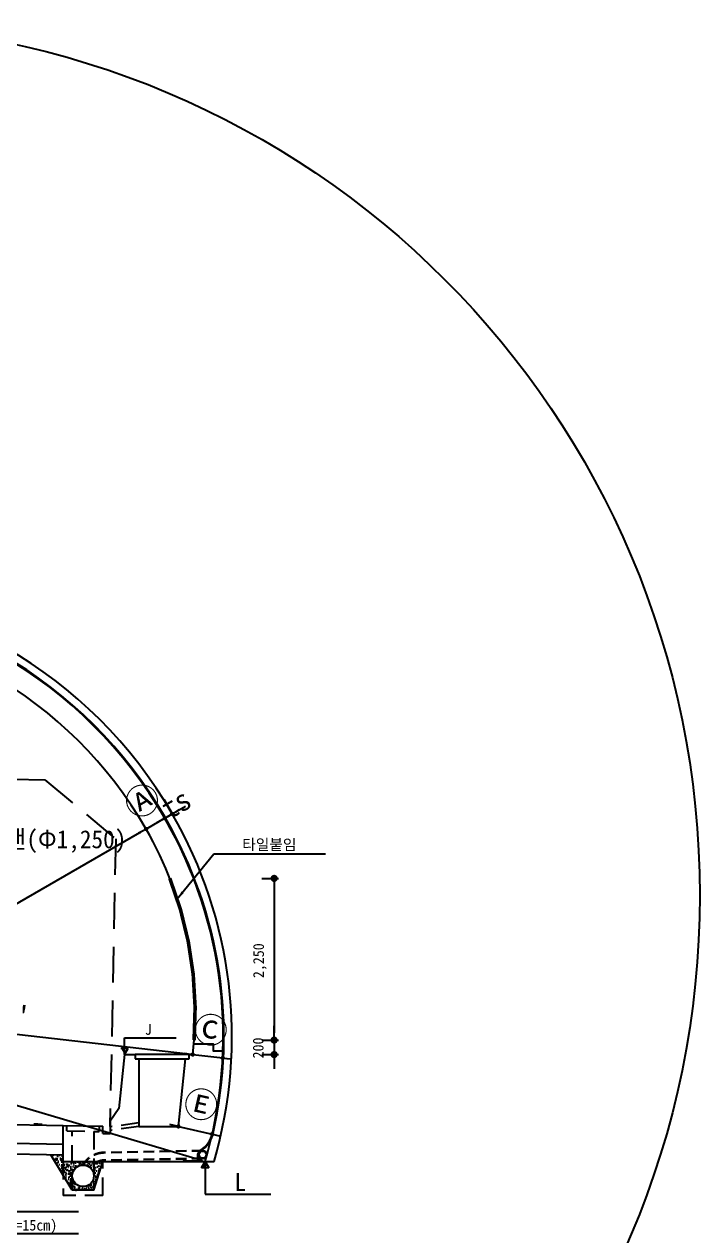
# Model space of a CAD drawing. Header units: millimetres. Extents: x -69382 to 174843, y -46375 to 101648.
# Drawn here: x -8619 to 777, y 11070 to 27923 of the extents above; entities that cross this region are included whole.
import ezdxf
from ezdxf.enums import TextEntityAlignment as Align

# ---------------------------------------------------------------- set-up
doc = ezdxf.new("R2010")
doc.units = ezdxf.units.MM
doc.header["$LTSCALE"] = 1000
for name, pattern in [('A-DASHD01', [0.75, 0.5, -0.25]), ('A-HIDDN01', [0.375, 0.25, -0.125]), ('HIDDEN', [0.375, 0.25, -0.125])]:
    doc.linetypes.add(name, pattern=pattern)
for name, color, linetype in [('-길작업', 255, 'Continuous'), ('0-OTHR', 3, 'Continuous'), ('CS-CONC', 4, 'Continuous'), ('CS-CONC-MAJR', 4, 'Continuous'), ('CS-DIML', 1, 'Continuous'), ('CS-EXCV', 3, 'A-DIGLN01'), ('CS-HATH', 1, 'Continuous'), ('CS-HIDL', 2, 'A-DASHD01'), ('CS-LEAL', 1, 'Continuous'), ('CS-LEAT', 3, 'Continuous'), ('CS-STEL-MAJR', 4, 'Continuous'), ('CST-01-02-02-G05-CS-EXCV', 3, 'CFZ008'), ('CST-01-02-02-G05-CS-MIS2', 2, 'Continuous'), ('CZ-HIDL', 2, 'A-DASHD01'), ('DIM1', 1, 'Continuous'), ('MH-LEAT', 3, 'Continuous')]:
    doc.layers.add(name, color=color, linetype=linetype)
doc.styles.get("Standard").update_dxf_attribs({"font": 'txt.shx', "bigfont": 'whgtxt.shx'})
doc.styles.add('WGTXT', font='DotumChe.ttf')
doc.linetypes.add('A-DIGLN01', pattern='A,0.9,-0.2,[19,kscals.shx,S=0.1,R=180,X=0,Y=0],0.9', length=2)
doc.linetypes.add('CFZ008', pattern='A,0.9,-0.2,[106,KHCLINE.shx,S=0.00606,R=180,X=0,Y=0],0.9', length=2)
doc.dimstyles.new('DIM-01', dxfattribs={"dimscale": 100, "dimtxt": 3, "dimasz": 0.6, "dimexe": 0, "dimexo": 0, "dimgap": 1, "dimtad": 1, "dimdec": 0, "dimrnd": 0.001, "dimzin": 1, "dimdsep": 46, "dimlunit": 6, "dimtxsty": 'WGTXT', "dimblk": 'DOT', "dimcen": 0, "dimclrd": 1, "dimclre": 1, "dimclrt": 3, "dimadec": 4, "dimazin": 0, "dimtfac": 1, "dimtdec": 0, "dimtix": 1, "dimtmove": 2, "dimatfit": 3, "dimldrblk": 'DOT', "dimfxl": 1.5, "dimlwd": -1, "dimarcsym": 0})
doc.dimstyles.new('DIM-LEADER', dxfattribs={"dimscale": 40, "dimtxt": 3, "dimasz": 3, "dimexe": 1.5, "dimexo": 0, "dimgap": 1, "dimtad": 1, "dimdec": 0, "dimrnd": 0.001, "dimzin": 1, "dimdsep": 46, "dimlunit": 6, "dimtxsty": 'WGTXT', "dimcen": 0, "dimclrd": 1, "dimclre": 1, "dimclrt": 3, "dimadec": 4, "dimazin": 0, "dimtfac": 1, "dimtdec": 0, "dimtix": 1, "dimtmove": 2, "dimatfit": 3, "dimfxl": 1.5, "dimlwd": -1, "dimarcsym": 0})
doc.dimstyles.get("Standard").update_dxf_attribs({"dimtxt": 0.18, "dimasz": 0.18, "dimexe": 0.18, "dimexo": 0.0625, "dimgap": 0.09, "dimtad": 0, "dimtih": 1, "dimtoh": 1, "dimdec": 4, "dimzin": 0, "dimdsep": 46, "dimtxsty": 'Standard', "dimcen": 0.09, "dimadec": 0, "dimazin": 0, "dimtfac": 1, "dimtdec": 4, "dimtofl": 0, "dimtmove": 0, "dimatfit": 3, "dimfxl": 1, "dimtolj": 1, "dimtzin": 0, "dimarcsym": 0})

# ---------------------------------------------------------------- blocks, each defined once
blk = doc.blocks.new('_Dot')
at = {"layer": 'DIM1'}
blk.add_line((0, 0), (-1, 0), dxfattribs=at)
at = {"layer": 'DIM1', "const_width": 0.5}
blk.add_lwpolyline([(-0.25, 0, 1), (0.25, 0, 1)], format="xyb", close=True, dxfattribs=at)
blk = doc.blocks.new('*D521')
at = {"layer": 'CS-DIML', "color": 1, "transparency": 16777216}
for p, q in [((-6665, 16878), (-6561, 16938)), ((-6509, 16968), (-6457, 16998)), ((-6717, 16848), (-6769, 16818))]:
    blk.add_line(p, q, dxfattribs=at)
at = {"layer": 'Defpoints', "color": 0, "transparency": 16777216}
for p in [(-6665, 16878), (-6561, 16938), (-6561, 16938)]:
    blk.add_point(p, dxfattribs=at)
at = {"layer": 'CS-DIML', "color": 1, "transparency": 16777216, "xscale": 60, "yscale": 60, "zscale": 60}
for p, rotation in [((-6665, 16878), 29.9999999944218), ((-6561, 16938), 209.9999999944218)]:
    blk.add_blockref('_Dot', p, dxfattribs=dict(at, rotation=rotation))
at = {"layer": 'CS-DIML', "color": 3, "transparency": 16777216, "insert": (-6509, 17078), "char_height": 300, "attachment_point": 5, "rotation": 30, "style": 'WGTXT'}
blk.add_mtext('ts', dxfattribs=at)
blk = doc.blocks.new('*D514')
at = {"layer": 'CS-DIML', "color": 1, "transparency": 16777216}
blk.add_line((-11340, 14179), (-6375, 13603), dxfattribs=at)
blk.add_solid([(-6373, 13619), (-6377, 13586), (-6275, 13591)], dxfattribs=at)
at = {"layer": 'Defpoints', "color": 0, "transparency": 16777216}
for p in [(-11340, 14179), (-6275, 13591), (-6275, 13591)]:
    blk.add_point(p, dxfattribs=at)
at = {"layer": 'CS-DIML', "color": 3, "transparency": 16777216, "insert": (-8829, 14139), "char_height": 300, "attachment_point": 5, "rotation": 353.3814, "style": 'WGTXT'}
blk.add_mtext("R2'", dxfattribs=at)
blk = doc.blocks.new('_None')
blk = doc.blocks.new('*D515')
at = {"layer": 'CS-DIML', "color": 1, "transparency": 16777216}
blk.add_line((-11925, 13841), (-6200, 12133), dxfattribs=at)
blk.add_solid([(-6195, 12149), (-6205, 12117), (-6104, 12104)], dxfattribs=at)
at = {"layer": 'Defpoints', "color": 0, "transparency": 16777216}
for p in [(-11925, 13841), (-6104, 12104), (-6104, 12104)]:
    blk.add_point(p, dxfattribs=at)
at = {"layer": 'CS-DIML', "color": 3, "transparency": 16777216, "insert": (-8991, 13226), "char_height": 300, "attachment_point": 5, "rotation": 343.3867, "style": 'WGTXT'}
blk.add_mtext("R3'", dxfattribs=at)
blk = doc.blocks.new('*D519')
at = {"layer": 'CS-DIML', "color": 1, "transparency": 16777216}
blk.add_line((-12025, 13783), (-7011, 16678), dxfattribs=at)
blk.add_solid([(-7019, 16692), (-7003, 16664), (-6924, 16728)], dxfattribs=at)
at = {"layer": 'Defpoints', "color": 0, "transparency": 16777216}
for p in [(-6924, 16728), (-6924, 16728), (-12025, 13783)]:
    blk.add_point(p, dxfattribs=at)
at = {"layer": 'CS-DIML', "color": 3, "transparency": 16777216, "insert": (-9643, 15447), "char_height": 300, "attachment_point": 5, "rotation": 30, "style": 'WGTXT'}
blk.add_mtext('R1', dxfattribs=at)
blk = doc.blocks.new('*D495')
at = {"layer": 'CS-DIML', "color": 1, "transparency": 16777216}
for p, q in [((-5313, 16041), (-5083, 16041)), ((-5143, 15941), (-5143, 13891)), ((-5313, 13791), (-5083, 13791))]:
    blk.add_line(p, q, dxfattribs=at)
at = {"layer": 'Defpoints', "color": 0, "transparency": 16777216}
for p in [(-5488, 16041), (-5488, 13791), (-5143, 13791)]:
    blk.add_point(p, dxfattribs=at)
at = {"layer": 'CS-DIML', "color": 1, "transparency": 16777216, "xscale": 100, "yscale": 100, "zscale": 100}
for p, rotation in [((-5143, 16041), 90), ((-5143, 13791), 270)]:
    blk.add_blockref('_Dot', p, dxfattribs=dict(at, rotation=rotation))
at = {"layer": 'CS-DIML', "color": 3, "transparency": 16777216, "insert": (-5341, 14896), "char_height": 150, "attachment_point": 5, "rotation": 90, "style": 'WGTXT'}
blk.add_mtext('\\A1;2,250', dxfattribs=at)
blk = doc.blocks.new('*D496')
at = {"layer": 'CS-DIML', "color": 1, "transparency": 16777216}
for p, q in [((-5143, 13891), (-5143, 13991)), ((-5313, 13791), (-5083, 13791)), ((-5143, 13791), (-5143, 13591)), ((-5313, 13591), (-5083, 13591)), ((-5143, 13491), (-5143, 13391))]:
    blk.add_line(p, q, dxfattribs=at)
at = {"layer": 'Defpoints', "color": 0, "transparency": 16777216}
for p in [(-5488, 13791), (-5488, 13591), (-5143, 13591)]:
    blk.add_point(p, dxfattribs=at)
at = {"layer": 'CS-DIML', "color": 1, "transparency": 16777216, "xscale": 100, "yscale": 100, "zscale": 100}
for p, rotation in [((-5143, 13791), 270), ((-5143, 13591), 90)]:
    blk.add_blockref('_Dot', p, dxfattribs=dict(at, rotation=rotation))
at = {"layer": 'CS-DIML', "color": 3, "transparency": 16777216, "insert": (-5364, 13682), "char_height": 150, "attachment_point": 5, "rotation": 90, "style": 'WGTXT'}
blk.add_mtext('\\A1;200', dxfattribs=at)
blk = doc.blocks.new('*D526')
at = {"layer": 'CS-DIML', "color": 6, "transparency": 16777216}
for p, q in [((-6665, 16878), (-6924, 16728)), ((-6613, 16908), (-6561, 16938)), ((-6976, 16698), (-7028, 16668))]:
    blk.add_line(p, q, dxfattribs=at)
at = {"layer": 'Defpoints', "color": 0, "transparency": 16777216}
for p in [(-6665, 16878), (-6924, 16728), (-6924, 16728)]:
    blk.add_point(p, dxfattribs=at)
at = {"layer": 'CS-DIML', "color": 6, "transparency": 16777216, "xscale": 60, "yscale": 60, "zscale": 60}
for p, rotation in [((-6665, 16878), 209.9999999975455), ((-6924, 16728), 29.99999999754544)]:
    blk.add_blockref('_Dot', p, dxfattribs=dict(at, rotation=rotation))
at = {"layer": 'CS-DIML', "color": 6, "transparency": 16777216, "insert": (-6967, 17101), "char_height": 350, "attachment_point": 5, "rotation": 30, "style": 'WGTXT'}
blk.add_mtext('Ⓐ', dxfattribs=at)
blk = doc.blocks.new('*D532')
at = {"layer": 'CS-DIML', "color": 6, "transparency": 16777216}
for p, q in [((-6335, 13598), (-6395, 13605)), ((-6275, 13591), (-5858, 13543)), ((-5799, 13536), (-5739, 13529))]:
    blk.add_line(p, q, dxfattribs=at)
at = {"layer": 'Defpoints', "color": 0, "transparency": 16777216}
for p in [(-6275, 13591), (-5858, 13543), (-5858, 13543)]:
    blk.add_point(p, dxfattribs=at)
at = {"layer": 'CS-DIML', "color": 6, "transparency": 16777216, "xscale": 60, "yscale": 60, "zscale": 60}
for p, rotation in [((-6275, 13591), 353.3813966698917), ((-5858, 13543), 173.3813966698917)]:
    blk.add_blockref('_Dot', p, dxfattribs=dict(at, rotation=rotation))
at = {"layer": 'CS-DIML', "color": 6, "transparency": 16777216, "insert": (-6027, 13909), "char_height": 350, "attachment_point": 5, "rotation": 353.3814, "style": 'WGTXT'}
blk.add_mtext('Ⓒ', dxfattribs=at)
blk = doc.blocks.new('*D534')
at = {"layer": 'CS-DIML', "color": 6, "transparency": 16777216}
for p, q in [((-6534, 12604), (-6592, 12618)), ((-6475, 12591), (-6005, 12483)), ((-5946, 12470), (-5888, 12456))]:
    blk.add_line(p, q, dxfattribs=at)
at = {"layer": 'Defpoints', "color": 0, "transparency": 16777216}
for p in [(-6475, 12591), (-6005, 12483), (-6005, 12483)]:
    blk.add_point(p, dxfattribs=at)
at = {"layer": 'CS-DIML', "color": 6, "transparency": 16777216, "xscale": 60, "yscale": 60, "zscale": 60}
for p, rotation in [((-6475, 12591), 347.0844815268061), ((-6005, 12483), 167.0844815268061)]:
    blk.add_blockref('_Dot', p, dxfattribs=dict(at, rotation=rotation))
at = {"layer": 'CS-DIML', "color": 6, "transparency": 16777216, "insert": (-6163, 12873), "char_height": 350, "attachment_point": 5, "rotation": 347.0845, "style": 'WGTXT'}
blk.add_mtext('{\\fMS PGothic|b0|i0|c128|p34;Ⓔ}', dxfattribs=at)

msp = doc.modelspace()

# ---------------------------------------------------------------- hatches: boundary and pattern name
at = {"layer": 'CS-HATH'}
h = msp.add_hatch(dxfattribs=at)
h.set_pattern_fill('AR-CONC', color=256, scale=0.5, style=0)
h.set_pattern_definition([(50, (-29686.64, -2619.65), (91.09233, -7.96954), [9.525, -104.775]), (355, (-29686.64, -2619.65), (-17.6214, 95.52832), [7.62, -83.82]), (100.451, (-29679.05, -2620.314), (73.47125, 87.55834), [8.095, -89.045]), (46.1842, (-29686.64, -2594.25), (135.5395, -21.02116), [14.2875, -157.1625]), (96.6356, (-29675.35, -2596), (118.7021, 123.7128), [12.1425, -133.5675]), (351.184, (-29686.64, -2594.25), (118.7023, 123.71256), [11.43, -125.73]), (21, (-29673.94, -2600.6), (75.80744, -51.13276), [9.525, -104.775]), (326, (-29673.94, -2600.6), (30.901, 92.09398), [7.62, -83.82]), (71.4514, (-29667.625, -2604.86), (106.70825, 40.96143), [8.095, -89.045]), (37.5, (-29686.642, -2619.65), (1.5443, 42.27752), [0, -82.804, 0, -85.09, 0, -84.1375]), (7.5, (-29686.64, -2619.65), (33.40983, 50.09029), [0, -48.514, 0, -80.899, 0, -32.0675]), (327.5, (-29714.963, -2619.65), (67.795298, -2.86437), [0, -31.75, 0, -99.06, 0, -131.445]), (317.5, (-29727.66, -2619.65), (74.06459, 12.71325), [0, -41.275, 0, -65.786, 0, -93.345])])
edge = h.paths.add_edge_path(flags=16)
edge.add_arc((-7800.3782, 11903.9805), 150, 0, 360)
h.paths.add_polyline_path([(-8075.3782, 12193.9805), (-8249.9784, 12197.4725), (-7950.3782, 11703.9805), (-7650.3782, 11703.9805), (-7525.3782, 12103.9805), (-8075.3782, 12103.9805)])

# ---------------------------------------------------------------- linework, layer by layer
at = {"layer": '-길작업', "color": 3}
msp.add_circle((-11340.1893, 15806.461), 12116.7265, dxfattribs=at)
at = {"layer": '0-OTHR'}
msp.add_solid([(-8365.3782, 12634.7855), (-8485.3782, 12637.1855), (-8365.3782, 12609.7805), (-8485.3782, 12612.1805)], dxfattribs=at)
at = {"layer": 'CS-CONC'}
for p, q in [((-7225.3782, 13590.9805), (-7305.3782, 12840.9805)), ((-7225.3782, 13590.9805), (-7075.3782, 13590.9805)), ((-6325.3782, 13590.9805), (-7075.3782, 13590.9805)), ((-7075.3782, 13590.9805), (-7075.3782, 13530.9805)), ((-7075.3782, 13530.9805), (-6325.3782, 13530.9805)), ((-7025.3782, 13530.9805), (-7025.3782, 12590.9805)), ((-6475.3782, 12590.9805), (-6375.3782, 13530.9805)), ((-6325.3782, 13590.9805), (-6275.3782, 13590.9805)), ((-6325.3782, 13530.9805), (-6325.3782, 13590.9805)), ((-7305.3782, 12840.9805), (-7425.3782, 12665.9805)), ((-15975.3782, 12761.9805), (-8075.3782, 12603.9805)), ((-7425.3782, 12665.9805), (-7425.3782, 12590.9805)), ((-15975.3782, 12501.9805), (-8075.3782, 12343.9805)), ((-8075.3782, 12103.9805), (-8075.3782, 12603.9805)), ((-8075.3782, 12603.9805), (-7525.3782, 12592.9805)), ((-7025.3782, 12590.9805), (-6475.3782, 12590.9805))]:
    msp.add_line(p, q, dxfattribs=at)
at = {"layer": 'CS-CONC', "const_width": 50}
msp.add_lwpolyline([(-6256.157, 13790.9805, 0.1129815441), (-6593.6842, 16040.9805)], format="xyb", dxfattribs=at)
at = {"layer": 'CS-CONC', "elevation": 0}
msp.add_lwpolyline([(-6260.2172, 13740.9804), (-5991.2947, 13740.9804), (-5991.2947, 13640.9804), (-5854.1405, 13640.9804)], dxfattribs=at)
at = {"layer": 'CS-CONC'}
for points in [[(-7525.3782, 12490.9805), (-7525.3782, 12592.9805)], [(-7525.3782, 12490.9805), (-7425.3782, 12490.9805)], [(-7425.3782, 12590.9805), (-7425.3782, 12490.9805)]]:
    msp.add_lwpolyline(points, dxfattribs=at)
for centre, radius, start, end in [((-12025.3782, 13782.9805), 6190, 30, 150), ((-12025.3782, 13782.9805), 5890, 30, 150), ((-11925.3345, 13840.7408), 6074.4795, 343.38669129, 30.00000001), ((-11340.0578, 14178.6505), 5098.6601, 353.38139669, 30)]:
    msp.add_arc(centre, radius, start, end, dxfattribs=at)
at = {"layer": 'CS-CONC-MAJR', "linetype": 'HIDDEN'}
for p, q in [((-8025.3782, 12527.9805), (-8025.3782, 12602.9805)), ((-8025.3782, 12527.9805), (-7575.3782, 12518.9805)), ((-7950.3782, 11703.9805), (-7950.3782, 12525.4805)), ((-7650.3782, 12519.4805), (-7650.3782, 11703.9805)), ((-7575.3782, 12593.9805), (-7575.3782, 12518.9805)), ((-8075.3782, 12103.9805), (-8075.3782, 11628.9805)), ((-7525.3782, 11628.9805), (-7525.3782, 12103.9805)), ((-7525.3782, 11628.9805), (-8075.3782, 11628.9805))]:
    msp.add_line(p, q, dxfattribs=at)
at = {"layer": 'CS-DIML'}
msp.add_line((-6560.7579, 16937.9805), (-6377.4774, 17043.7975), dxfattribs=at)
at = {"layer": 'CS-DIML', "color": 2, "linetype": 'A-HIDDN01', "const_width": 10, "flags": 128}
msp.add_lwpolyline([(-6404.052, 12108.9805), (-6404.052, 12108.9805), (-6199.0529, 12108.9805), (-6199.0366, 12198.7629, -0.2694514086), (-6167.7352, 12252.6302, 0.2015377857), (-5996.4745, 12496.9861, 0.1888174546), (-6660.6049, 16880.4805, 0.5773502692), (-17390.6597, 16880.4805, 0.2173953309), (-17797.4422, 12632.5793, 0.1813984539), (-17597.8221, 12407.227, -0.2924156433), (-17561.8292, 12350.9453), (-17561.8292, 12266.9805), (-17356.8292, 12266.9805)], format="xyb", dxfattribs=at)
at = {"layer": 'CS-EXCV', "linetype": 'CFZ008'}
for p, q in [((-15975.3782, 12351.9805), (-8075.3782, 12193.9805)), ((-7950.3782, 11703.9805), (-8249.9784, 12197.4725)), ((-7650.3782, 11703.9805), (-7525.3782, 12103.9805)), ((-7650.3782, 11703.9805), (-7950.3782, 11703.9805))]:
    msp.add_line(p, q, dxfattribs=at)
at = {"layer": 'CS-EXCV', "linetype": 'ByBlock'}
for p, q in [((-8075.3782, 12103.9805), (-7525.3782, 12103.9805)), ((-7525.3782, 12103.9805), (-5978.9872, 12103.9805))]:
    msp.add_line(p, q, dxfattribs=at)
at = {"layer": 'CS-HIDL'}
msp.add_lwpolyline([(-16625.1783, 12774.9765), (-16545.1943, 16774.1768), (-15529.3974, 17554.0208), (-8330.837, 17410.0496), (-7347.0337, 16590.2135), (-7427.0177, 12591.0133)], dxfattribs=at)
at = {"layer": 'CS-LEAL'}
for p, q in [((-7225.3782, 13824.4135), (-6504.5299, 13824.4135)), ((-7225.3782, 13590.9805), (-7225.3782, 13824.4135)), ((-7225.3782, 13590.9805), (-7225.3782, 13680.9805)), ((-7225.3782, 13590.9805), (-7174.4716, 13680.9805)), ((-6155.3336, 12013.9805), (-6104.427, 12103.9805)), ((-6053.5203, 12013.9805), (-6155.3336, 12013.9805)), ((-6104.427, 12103.9805), (-6104.427, 11649.4554)), ((-6104.427, 12103.9805), (-6104.427, 12013.9805)), ((-6104.427, 12103.9805), (-6053.5203, 12013.9805)), ((-6104.427, 11649.4554), (-5188.7774, 11649.4554))]:
    msp.add_line(p, q, dxfattribs=at)
msp.add_lwpolyline([(-7276.2849, 13680.9805), (-7174.4716, 13680.9805)], dxfattribs=at)
for points in [[(-7225.3782, 13590.9805), (-7225.3782, 13590.9805), (-7225.3782, 13680.9805), (-7276.2849, 13680.9805)], [(-6104.427, 12103.9805), (-6104.427, 12103.9805), (-6104.427, 12013.9805), (-6155.3336, 12013.9805)]]:
    msp.add_solid(points, dxfattribs=at)
at = {"layer": 'CS-LEAT'}
msp.add_lwpolyline([(-6194.0538, 12103.9805), (-6194.0538, 12103.9805), (-6194.0366, 12198.7619, -0.26958023), (-6165.2357, 12248.2997, 0.1995373718), (-5991.6652, 12495.585, 0.1888275334), (-6656.2748, 16882.9805, 0.5773502692), (-17394.9898, 16882.9805, 0.2174002846), (-17802.1363, 12630.8545, 0.1820898043), (-17600.0523, 12402.7493, -0.2931121267), (-17566.8292, 12350.9453), (-17566.8292, 12261.9805), (-17566.8292, 12261.9805)], format="xyb", dxfattribs=at)
at = {"layer": 'CS-LEAT', "elevation": 0}
msp.add_lwpolyline([(-6404.052, 12103.9805), (-6404.052, 12113.9805), (-6204.052, 12113.9805), (-6204.0366, 12198.7638, -0.2689661449), (-6170.3162, 12256.9142, 0.1995474123), (-6001.357, 12498.0638)], format="xyb", dxfattribs=at)
at = {"layer": 'CS-STEL-MAJR'}
for centre, radius in [((-6137.0366, 12198.7638, 0), 57), ((-6137.0366, 12198.7638, 0), 50), ((-7800.3782, 11903.9805), 150)]:
    msp.add_circle(centre, radius, dxfattribs=at)
at = {"layer": 'CST-01-02-02-G05-CS-EXCV', "linetype": 'CFZ008', "ltscale": 1.5}
msp.add_lwpolyline([(-5978.9872, 12103.9805, 0.2047019336), (-6560.7579, 16937.9805, 0.5773502692), (-17489.9985, 16937.9805, 0.2352150777), (-17778.2512, 12261.9805)], format="xyb", dxfattribs=at)
at = {"layer": 'CST-01-02-02-G05-CS-MIS2', "linetype": 'HIDDEN'}
for p, q in [((-7025.3782, 12640.9805), (-7425.3782, 12583.8377)), ((-7025.3782, 12590.9805), (-7425.3782, 12533.8377))]:
    msp.add_line(p, q, dxfattribs=at)
at = {"layer": 'CZ-HIDL', "ltscale": 0.3}
for p, q in [((-6137.0366, 12255.7638, 0), (-7507.7709, 12228.3605, 0)), ((-6137.037, 12248.7638, 0), (-7507.6309, 12221.3619, 0)), ((-6135.9554, 12148.7755, 0), (-7505.6313, 12121.3819, 0)), ((-6135.8099, 12141.777, 0), (-7505.4913, 12114.3833, 0))]:
    msp.add_line(p, q, dxfattribs=at)
for radius, end in [(357, 149.2764141), (350, 148.56375559), (250, 144.10794463), (243, 144.28082447)]:
    msp.add_arc((-7500.3782, 11871.4319), radius, 91.14576284, end, dxfattribs=at)

# ---------------------------------------------------------------- texts
at = {"layer": 'CS-LEAT', "style": 'WGTXT'}
for s, p in [('타일붙임', (-5586.1949, 16436.1245)), ('시멘트안정처리필터층(t=15cm)', (-10817.8912, 11142.5952))]:
    msp.add_text(s, height=150, dxfattribs=at).set_placement(p)
for s, height, p in [('J', 150, (-6893.1567, 13940.528)), ('L', 250, (-5614.7445, 11817.2867))]:
    msp.add_text(s, height=height, dxfattribs=at).set_placement(p, align=Align.MIDDLE_CENTER)
at = {"layer": 'MH-LEAT', "color": 3, "style": 'WGTXT'}
msp.add_text('제트팬(Φ1,250)', height=250, dxfattribs=at).set_placement((-9530.3236, 16460.6008))

# ---------------------------------------------------------------- dimensions: what is measured, and where the dimension line sits
at = {"layer": 'CS-DIML', "color": 6}
for p1, p2, text, picture, middle in [((-6664.681, 16877.9805), (-6924.4886, 16727.9805), 'Ⓐ', '*D526', (-6966.8859, 17101.4148)), ((-6275.3782, 13590.9805), (-5858.1773, 13542.5714), 'Ⓒ', '*D532', (-6027.059, 13909.0816)), ((-6475.3782, 12590.9805), (-6004.5352, 12483.0088), '{\\fMS PGothic|b0|i0|c128|p34;Ⓔ}', '*D534', (-6162.9332, 12872.8787))]:
    dim = msp.add_aligned_dim(p1=p1, p2=p2, distance=0, text=text, dimstyle='DIM-01', override={"dimtxt": 3.5, "dimtxsty": 'WGTXT', "dimclrd": 6, "dimclre": 6, "dimclrt": 6}, dxfattribs=at)
    dim.commit()
    dim.dimension.update_dxf_attribs({"geometry": picture, "text_midpoint": middle})
at = {"layer": 'CS-DIML'}
dim = msp.add_linear_dim(base=(-6560.7579, 16937.9805), p1=(-6664.681, 16877.9805), p2=(-6560.7579, 16937.9805), angle=29.99999999, text='ts', dimstyle='DIM-01', override={"dimtxsty": 'WGTXT'}, dxfattribs=at)
dim.commit()
dim.dimension.update_dxf_attribs({"geometry": '*D521', "text_midpoint": (-6508.5422, 17077.5795), "dimtype": 161})
for p1, p2, text, picture, middle in [((-12025.3782, 13782.9805), (-6924.4886, 16727.9805), 'R1', '*D519', (-9643.3345, 15447.1598)), ((-11340.0578, 14178.6505), (-6275.3782, 13590.9805), "R2'", '*D514', (-8828.5468, 14139.1107)), ((-11925.3345, 13840.7408), (-6104.427, 12103.9805), "R3'", '*D515', (-8991.2587, 13226.4116))]:
    dim = msp.add_aligned_dim(p1=p1, p2=p2, distance=0, text=text, dimstyle='DIM-01', override={"dimasz": 1, "dimtxsty": 'WGTXT', "dimblk1": 'None', "dimsah": 1}, dxfattribs=at)
    dim.commit()
    dim.dimension.update_dxf_attribs({"geometry": picture, "text_midpoint": middle})
for base, p1, p2, picture, middle in [((-5143.3476, 13790.9805), (-5488.3437, 16040.9805), (-5488.3437, 13790.9805), '*D495', (-5341.3257, 14896.1176)), ((-5143.3476, 13590.9805), (-5488.3437, 13790.9805), (-5488.3437, 13590.9805), '*D496', (-5364.2593, 13682.4997))]:
    dim = msp.add_linear_dim(base=base, p1=p1, p2=p2, angle=270, dimstyle='Standard', override={"dimscale": 50, "dimtxt": 3, "dimasz": 2, "dimexe": 1.2, "dimexo": 3.5, "dimgap": 0.1, "dimtad": 1, "dimtih": 0, "dimtoh": 0, "dimdec": 0, "dimlunit": 6, "dimtxsty": 'WGTXT', "dimblk1": 'Dot', "dimblk2": 'Dot', "dimsah": 1, "dimclrd": 1, "dimclre": 1, "dimclrt": 3, "dimtix": 1, "dimtofl": 1, "dimtmove": 2, "dimlwd": 65535, "dimlwe": 65535}, dxfattribs=at)
    dim.commit()
    dim.dimension.update_dxf_attribs({"geometry": picture, "text_midpoint": middle, "dimtype": 160})

# ---------------------------------------------------------------- leaders
msp.add_leader([(-6491.1378, 15754.82), (-5983.0956, 16383.2808), (-4427.141, 16383.2808)], dimstyle='DIM-LEADER', override={"dimgap": 1, "dimtad": 0}, dxfattribs=at)
at = {"layer": 'CS-LEAL'}
for points in [[(-10915.7269, 12558.5768), (-10915.7269, 11406.9576), (-7862.8518, 11406.9576)], [(-10915.7269, 12279.8693), (-10915.7269, 11100.5346), (-7862.8518, 11100.5346)]]:
    msp.add_leader(points, dimstyle='DIM-01', override={"dimgap": 1, "dimtad": 0}, dxfattribs=at)

doc.saveas('drawing.dxf')
